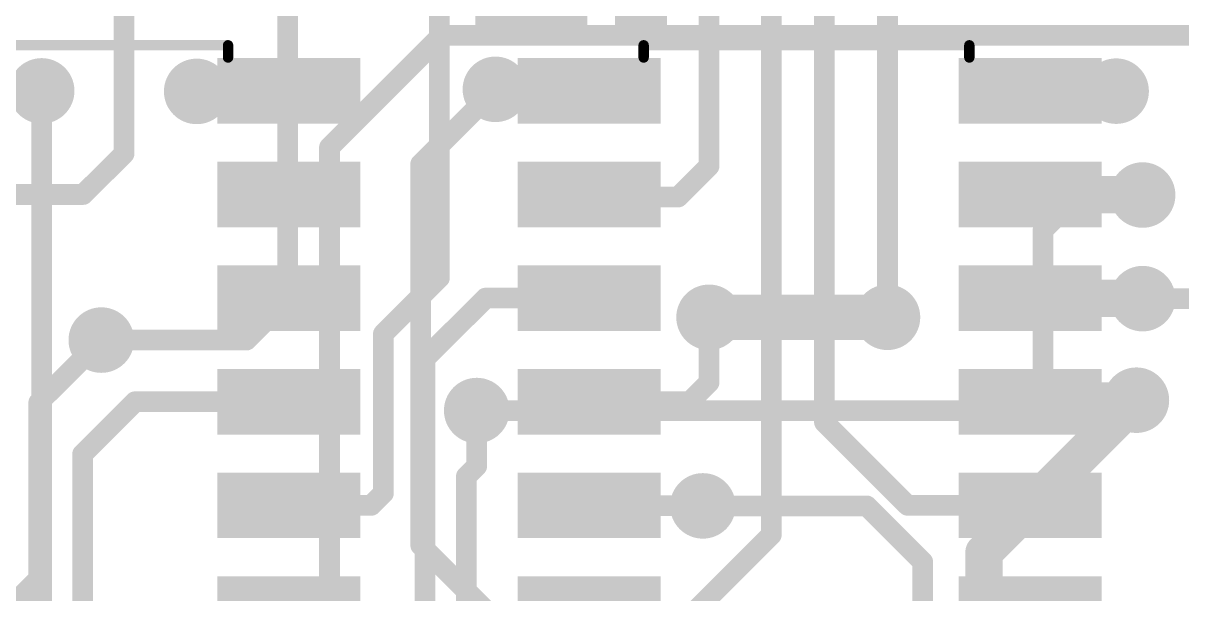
# Model space of a CAD drawing. Header units: millimetres. Extents: x -0.15 to 3.79, y -0.54 to 3.26.
# Drawn here: x 2.832 to 3.391, y 1.414 to 1.689 of the extents above; entities that cross this region are included whole.
import ezdxf

# ---------------------------------------------------------------- set-up
doc = ezdxf.new("R2010")
doc.units = ezdxf.units.MM
doc.header["$MEASUREMENT"] = 0
for name, color, linetype in [('BottomLayer', 5, 'Continuous'), ('BottomSolder', 6, 'Continuous'), ('TopLayer', 1, 'Continuous'), ('TopOverlay', 2, 'Continuous'), ('TopPaste', 8, 'Continuous'), ('TopSolder', 216, 'Continuous'), ('ViaHoleLayer', 16, 'Continuous')]:
    doc.layers.add(name, color=color, linetype=linetype)

# ---------------------------------------------------------------- blocks, each defined once
blk = doc.blocks.new('14_SOIC_49')
at = {"layer": 'TopLayer'}
for points in [[(-0.136811, 0.161811), (-0.0757874, 0.161811), (-0.0757874, 0.138189), (-0.136811, 0.138189)], [(0.0757874, 0.161811), (0.136811, 0.161811), (0.136811, 0.138189), (0.0757874, 0.138189)], [(-0.136811, 0.111811), (-0.0757874, 0.111811), (-0.0757874, 0.088189), (-0.136811, 0.088189)], [(0.0757874, 0.111811), (0.136811, 0.111811), (0.136811, 0.088189), (0.0757874, 0.088189)], [(-0.136811, 0.061811), (-0.0757874, 0.061811), (-0.0757874, 0.038189), (-0.136811, 0.038189)], [(0.0757874, 0.061811), (0.136811, 0.061811), (0.136811, 0.038189), (0.0757874, 0.038189)], [(-0.136811, 0.011811), (-0.0757874, 0.011811), (-0.0757874, -0.011811), (-0.136811, -0.011811)], [(0.0757874, 0.011811), (0.136811, 0.011811), (0.136811, -0.011811), (0.0757874, -0.011811)], [(-0.136811, -0.038189), (-0.0757874, -0.038189), (-0.0757874, -0.061811), (-0.136811, -0.061811)], [(0.0757874, -0.038189), (0.136811, -0.038189), (0.136811, -0.061811), (0.0757874, -0.061811)], [(-0.136811, -0.088189), (-0.0757874, -0.088189), (-0.0757874, -0.111811), (-0.136811, -0.111811)], [(0.0757874, -0.088189), (0.136811, -0.088189), (0.136811, -0.111811), (0.0757874, -0.111811)], [(-0.136811, -0.138189), (-0.0757874, -0.138189), (-0.0757874, -0.161811), (-0.136811, -0.161811)], [(0.0757874, -0.138189), (0.136811, -0.138189), (0.136811, -0.161811), (0.0757874, -0.161811)]]:
    blk.add_hatch(color=1, dxfattribs=at).paths.add_polyline_path(points)
at = {"layer": 'TopOverlay'}
blk.add_hatch(color=2, dxfattribs=at).paths.add_polyline_path([(-0.072, 0.142), (-0.061, 0.142), (-0.061, 0.16), (-0.072, 0.16)])
at = {"layer": 'TopPaste'}
for points in [[(-0.136811, 0.161811), (-0.0757874, 0.161811), (-0.0757874, 0.138189), (-0.136811, 0.138189)], [(0.0757874, 0.161811), (0.136811, 0.161811), (0.136811, 0.138189), (0.0757874, 0.138189)], [(-0.136811, 0.111811), (-0.0757874, 0.111811), (-0.0757874, 0.088189), (-0.136811, 0.088189)], [(0.0757874, 0.111811), (0.136811, 0.111811), (0.136811, 0.088189), (0.0757874, 0.088189)], [(-0.136811, 0.061811), (-0.0757874, 0.061811), (-0.0757874, 0.038189), (-0.136811, 0.038189)], [(0.0757874, 0.061811), (0.136811, 0.061811), (0.136811, 0.038189), (0.0757874, 0.038189)], [(-0.136811, 0.011811), (-0.0757874, 0.011811), (-0.0757874, -0.011811), (-0.136811, -0.011811)], [(0.0757874, 0.011811), (0.136811, 0.011811), (0.136811, -0.011811), (0.0757874, -0.011811)], [(-0.136811, -0.038189), (-0.0757874, -0.038189), (-0.0757874, -0.061811), (-0.136811, -0.061811)], [(0.0757874, -0.038189), (0.136811, -0.038189), (0.136811, -0.061811), (0.0757874, -0.061811)], [(-0.136811, -0.088189), (-0.0757874, -0.088189), (-0.0757874, -0.111811), (-0.136811, -0.111811)], [(0.0757874, -0.088189), (0.136811, -0.088189), (0.136811, -0.111811), (0.0757874, -0.111811)], [(-0.136811, -0.138189), (-0.0757874, -0.138189), (-0.0757874, -0.161811), (-0.136811, -0.161811)], [(0.0757874, -0.138189), (0.136811, -0.138189), (0.136811, -0.161811), (0.0757874, -0.161811)]]:
    blk.add_hatch(color=8, dxfattribs=at).paths.add_polyline_path(points)
at = {"layer": 'TopSolder'}
for points in [[(-0.140811, 0.165811), (-0.0717874, 0.165811), (-0.0717874, 0.134189), (-0.140811, 0.134189)], [(0.0717874, 0.165811), (0.140811, 0.165811), (0.140811, 0.134189), (0.0717874, 0.134189)], [(-0.140811, 0.115811), (-0.0717874, 0.115811), (-0.0717874, 0.084189), (-0.140811, 0.084189)], [(0.0717874, 0.115811), (0.140811, 0.115811), (0.140811, 0.084189), (0.0717874, 0.084189)], [(-0.140811, 0.065811), (-0.0717874, 0.065811), (-0.0717874, 0.034189), (-0.140811, 0.034189)], [(0.0717874, 0.065811), (0.140811, 0.065811), (0.140811, 0.034189), (0.0717874, 0.034189)], [(-0.140811, 0.015811), (-0.0717874, 0.015811), (-0.0717874, -0.015811), (-0.140811, -0.015811)], [(0.0717874, 0.015811), (0.140811, 0.015811), (0.140811, -0.015811), (0.0717874, -0.015811)], [(-0.140811, -0.034189), (-0.0717874, -0.034189), (-0.0717874, -0.065811), (-0.140811, -0.065811)], [(0.0717874, -0.034189), (0.140811, -0.034189), (0.140811, -0.065811), (0.0717874, -0.065811)], [(-0.140811, -0.084189), (-0.0717874, -0.084189), (-0.0717874, -0.115811), (-0.140811, -0.115811)], [(0.0717874, -0.084189), (0.140811, -0.084189), (0.140811, -0.115811), (0.0717874, -0.115811)], [(-0.140811, -0.134189), (-0.0717874, -0.134189), (-0.0717874, -0.165811), (-0.140811, -0.165811)], [(0.0717874, -0.134189), (0.140811, -0.134189), (0.140811, -0.165811), (0.0717874, -0.165811)]]:
    blk.add_hatch(color=216, dxfattribs=at).paths.add_polyline_path(points)
at = {"layer": 'TopOverlay'}
for points, const_width in [([(-0.077, 0.172), (-0.077, 0.1660945)], 0.005), ([(0.08, 0.172), (-0.077, 0.172)], 0.005), ([(0.08, 0.172), (0.08, 0.1660945)], 0.005), ([(-0.149, 0.155), (-0.149, 0.145)], 0.007874), ([(-0.144, 0.15), (-0.149, 0.155)], 0.007874), ([(-0.144, 0.15), (-0.149, 0.145)], 0.007874), ([(-0.077, -0.1660945), (-0.077, -0.172)], 0.005), ([(0.08, -0.1660945), (0.08, -0.172)], 0.005), ([(0.08, -0.172), (-0.077, -0.172)], 0.005)]:
    blk.add_lwpolyline(points, dxfattribs=dict(at, const_width=const_width))
for points, const_width in [([(-0.07825, 0.172, 1), (-0.07575, 0.172, 1)], 0.0025), ([(-0.07825, 0.172, 1), (-0.07575, 0.172, 1)], 0.0025), ([(0.07875, 0.172, 1), (0.08125, 0.172, 1)], 0.0025), ([(0.07875, 0.172, 1), (0.08125, 0.172, 1)], 0.0025), ([(-0.07825, 0.1660945, 1), (-0.07575, 0.1660945, 1)], 0.0025), ([(0.07875, 0.1660945, 1), (0.08125, 0.1660945, 1)], 0.0025), ([(-0.1509685, 0.155, 1), (-0.1470315, 0.155, 1)], 0.003937), ([(-0.1509685, 0.155, 1), (-0.1470315, 0.155, 1)], 0.003937), ([(-0.1459685, 0.15, 1), (-0.1420315, 0.15, 1)], 0.003937), ([(-0.1459685, 0.15, 1), (-0.1420315, 0.15, 1)], 0.003937), ([(-0.1509685, 0.145, 1), (-0.1470315, 0.145, 1)], 0.003937), ([(-0.1509685, 0.145, 1), (-0.1470315, 0.145, 1)], 0.003937), ([(-0.07825, -0.1660945, 1), (-0.07575, -0.1660945, 1)], 0.0025), ([(0.07875, -0.1660945, 1), (0.08125, -0.1660945, 1)], 0.0025), ([(-0.07825, -0.172, 1), (-0.07575, -0.172, 1)], 0.0025), ([(-0.07825, -0.172, 1), (-0.07575, -0.172, 1)], 0.0025), ([(0.07875, -0.172, 1), (0.08125, -0.172, 1)], 0.0025), ([(0.07875, -0.172, 1), (0.08125, -0.172, 1)], 0.0025)]:
    blk.add_lwpolyline(points, format="xyb", close=True, dxfattribs=dict(at, const_width=const_width))
blk = doc.blocks.new('14_SOIC_50')
at = {"layer": 'TopLayer'}
for points in [[(-0.136811, 0.161811), (-0.0757874, 0.161811), (-0.0757874, 0.138189), (-0.136811, 0.138189)], [(0.0757874, 0.161811), (0.136811, 0.161811), (0.136811, 0.138189), (0.0757874, 0.138189)], [(-0.136811, 0.111811), (-0.0757874, 0.111811), (-0.0757874, 0.088189), (-0.136811, 0.088189)], [(0.0757874, 0.111811), (0.136811, 0.111811), (0.136811, 0.088189), (0.0757874, 0.088189)], [(-0.136811, 0.061811), (-0.0757874, 0.061811), (-0.0757874, 0.038189), (-0.136811, 0.038189)], [(0.0757874, 0.061811), (0.136811, 0.061811), (0.136811, 0.038189), (0.0757874, 0.038189)], [(-0.136811, 0.011811), (-0.0757874, 0.011811), (-0.0757874, -0.011811), (-0.136811, -0.011811)], [(0.0757874, 0.011811), (0.136811, 0.011811), (0.136811, -0.011811), (0.0757874, -0.011811)], [(-0.136811, -0.038189), (-0.0757874, -0.038189), (-0.0757874, -0.061811), (-0.136811, -0.061811)], [(0.0757874, -0.038189), (0.136811, -0.038189), (0.136811, -0.061811), (0.0757874, -0.061811)], [(-0.136811, -0.088189), (-0.0757874, -0.088189), (-0.0757874, -0.111811), (-0.136811, -0.111811)], [(0.0757874, -0.088189), (0.136811, -0.088189), (0.136811, -0.111811), (0.0757874, -0.111811)], [(-0.136811, -0.138189), (-0.0757874, -0.138189), (-0.0757874, -0.161811), (-0.136811, -0.161811)], [(0.0757874, -0.138189), (0.136811, -0.138189), (0.136811, -0.161811), (0.0757874, -0.161811)]]:
    blk.add_hatch(color=1, dxfattribs=at).paths.add_polyline_path(points)
at = {"layer": 'TopOverlay'}
blk.add_hatch(color=2, dxfattribs=at).paths.add_polyline_path([(-0.072, 0.142), (-0.061, 0.142), (-0.061, 0.16), (-0.072, 0.16)])
at = {"layer": 'TopPaste'}
for points in [[(-0.136811, 0.161811), (-0.0757874, 0.161811), (-0.0757874, 0.138189), (-0.136811, 0.138189)], [(0.0757874, 0.161811), (0.136811, 0.161811), (0.136811, 0.138189), (0.0757874, 0.138189)], [(-0.136811, 0.111811), (-0.0757874, 0.111811), (-0.0757874, 0.088189), (-0.136811, 0.088189)], [(0.0757874, 0.111811), (0.136811, 0.111811), (0.136811, 0.088189), (0.0757874, 0.088189)], [(-0.136811, 0.061811), (-0.0757874, 0.061811), (-0.0757874, 0.038189), (-0.136811, 0.038189)], [(0.0757874, 0.061811), (0.136811, 0.061811), (0.136811, 0.038189), (0.0757874, 0.038189)], [(-0.136811, 0.011811), (-0.0757874, 0.011811), (-0.0757874, -0.011811), (-0.136811, -0.011811)], [(0.0757874, 0.011811), (0.136811, 0.011811), (0.136811, -0.011811), (0.0757874, -0.011811)], [(-0.136811, -0.038189), (-0.0757874, -0.038189), (-0.0757874, -0.061811), (-0.136811, -0.061811)], [(0.0757874, -0.038189), (0.136811, -0.038189), (0.136811, -0.061811), (0.0757874, -0.061811)], [(-0.136811, -0.088189), (-0.0757874, -0.088189), (-0.0757874, -0.111811), (-0.136811, -0.111811)], [(0.0757874, -0.088189), (0.136811, -0.088189), (0.136811, -0.111811), (0.0757874, -0.111811)], [(-0.136811, -0.138189), (-0.0757874, -0.138189), (-0.0757874, -0.161811), (-0.136811, -0.161811)], [(0.0757874, -0.138189), (0.136811, -0.138189), (0.136811, -0.161811), (0.0757874, -0.161811)]]:
    blk.add_hatch(color=8, dxfattribs=at).paths.add_polyline_path(points)
at = {"layer": 'TopSolder'}
for points in [[(-0.140811, 0.165811), (-0.0717874, 0.165811), (-0.0717874, 0.134189), (-0.140811, 0.134189)], [(0.0717874, 0.165811), (0.140811, 0.165811), (0.140811, 0.134189), (0.0717874, 0.134189)], [(-0.140811, 0.115811), (-0.0717874, 0.115811), (-0.0717874, 0.084189), (-0.140811, 0.084189)], [(0.0717874, 0.115811), (0.140811, 0.115811), (0.140811, 0.084189), (0.0717874, 0.084189)], [(-0.140811, 0.065811), (-0.0717874, 0.065811), (-0.0717874, 0.034189), (-0.140811, 0.034189)], [(0.0717874, 0.065811), (0.140811, 0.065811), (0.140811, 0.034189), (0.0717874, 0.034189)], [(-0.140811, 0.015811), (-0.0717874, 0.015811), (-0.0717874, -0.015811), (-0.140811, -0.015811)], [(0.0717874, 0.015811), (0.140811, 0.015811), (0.140811, -0.015811), (0.0717874, -0.015811)], [(-0.140811, -0.034189), (-0.0717874, -0.034189), (-0.0717874, -0.065811), (-0.140811, -0.065811)], [(0.0717874, -0.034189), (0.140811, -0.034189), (0.140811, -0.065811), (0.0717874, -0.065811)], [(-0.140811, -0.084189), (-0.0717874, -0.084189), (-0.0717874, -0.115811), (-0.140811, -0.115811)], [(0.0717874, -0.084189), (0.140811, -0.084189), (0.140811, -0.115811), (0.0717874, -0.115811)], [(-0.140811, -0.134189), (-0.0717874, -0.134189), (-0.0717874, -0.165811), (-0.140811, -0.165811)], [(0.0717874, -0.134189), (0.140811, -0.134189), (0.140811, -0.165811), (0.0717874, -0.165811)]]:
    blk.add_hatch(color=216, dxfattribs=at).paths.add_polyline_path(points)
at = {"layer": 'TopOverlay'}
for points, const_width in [([(0.08, 0.172), (-0.077, 0.172)], 0.005), ([(-0.077, 0.172), (-0.077, 0.1660945)], 0.005), ([(0.08, 0.172), (0.08, 0.1660945)], 0.005), ([(-0.144, 0.15), (-0.149, 0.155)], 0.007874), ([(-0.149, 0.155), (-0.149, 0.145)], 0.007874), ([(-0.144, 0.15), (-0.149, 0.145)], 0.007874), ([(-0.077, -0.1660945), (-0.077, -0.172)], 0.005), ([(0.08, -0.1660945), (0.08, -0.172)], 0.005), ([(0.08, -0.172), (-0.077, -0.172)], 0.005)]:
    blk.add_lwpolyline(points, dxfattribs=dict(at, const_width=const_width))
for points, const_width in [([(-0.07825, 0.172, 1), (-0.07575, 0.172, 1)], 0.0025), ([(-0.07825, 0.172, 1), (-0.07575, 0.172, 1)], 0.0025), ([(0.07875, 0.172, 1), (0.08125, 0.172, 1)], 0.0025), ([(0.07875, 0.172, 1), (0.08125, 0.172, 1)], 0.0025), ([(-0.07825, 0.1660945, 1), (-0.07575, 0.1660945, 1)], 0.0025), ([(0.07875, 0.1660945, 1), (0.08125, 0.1660945, 1)], 0.0025), ([(-0.1509685, 0.155, 1), (-0.1470315, 0.155, 1)], 0.003937), ([(-0.1509685, 0.155, 1), (-0.1470315, 0.155, 1)], 0.003937), ([(-0.1459685, 0.15, 1), (-0.1420315, 0.15, 1)], 0.003937), ([(-0.1459685, 0.15, 1), (-0.1420315, 0.15, 1)], 0.003937), ([(-0.1509685, 0.145, 1), (-0.1470315, 0.145, 1)], 0.003937), ([(-0.1509685, 0.145, 1), (-0.1470315, 0.145, 1)], 0.003937), ([(-0.07825, -0.1660945, 1), (-0.07575, -0.1660945, 1)], 0.0025), ([(0.07875, -0.1660945, 1), (0.08125, -0.1660945, 1)], 0.0025), ([(-0.07825, -0.172, 1), (-0.07575, -0.172, 1)], 0.0025), ([(-0.07825, -0.172, 1), (-0.07575, -0.172, 1)], 0.0025), ([(0.07875, -0.172, 1), (0.08125, -0.172, 1)], 0.0025), ([(0.07875, -0.172, 1), (0.08125, -0.172, 1)], 0.0025)]:
    blk.add_lwpolyline(points, format="xyb", close=True, dxfattribs=dict(at, const_width=const_width))

msp = doc.modelspace()

# ---------------------------------------------------------------- hatches: boundary and pattern name
at = {"layer": 'BottomLayer'}
h = msp.add_hatch(color=5, dxfattribs=at)
edge = h.paths.add_edge_path()
edge.add_arc((2.841252, 1.656252), 0.011811, 0, 360)
h = msp.add_hatch(color=5, dxfattribs=at)
edge = h.paths.add_edge_path()
edge.add_arc((2.916, 1.656), 0.011811, 0, 360)
h = msp.add_hatch(color=5, dxfattribs=at)
edge = h.paths.add_edge_path()
edge.add_arc((3.06, 1.657), 0.011811, 0, 360)
h = msp.add_hatch(color=5, dxfattribs=at)
edge = h.paths.add_edge_path()
edge.add_arc((3.3592283, 1.656126), 0.011811, 0, 360)
h = msp.add_hatch(color=5, dxfattribs=at)
edge = h.paths.add_edge_path()
edge.add_arc((3.372, 1.606), 0.011811, 0, 360)
h = msp.add_hatch(color=5, dxfattribs=at)
edge = h.paths.add_edge_path()
edge.add_arc((3.372, 1.556), 0.011811, 0, 360)
h = msp.add_hatch(color=5, dxfattribs=at)
edge = h.paths.add_edge_path()
edge.add_arc((3.163, 1.547), 0.011811, 0, 360)
h = msp.add_hatch(color=5, dxfattribs=at)
edge = h.paths.add_edge_path()
edge.add_arc((3.249, 1.547), 0.011811, 0, 360)
h = msp.add_hatch(color=5, dxfattribs=at)
edge = h.paths.add_edge_path()
edge.add_arc((2.87, 1.536), 0.011811, 0, 360)
h = msp.add_hatch(color=5, dxfattribs=at)
edge = h.paths.add_edge_path()
edge.add_arc((3.051, 1.502), 0.011811, 0, 360)
h = msp.add_hatch(color=5, dxfattribs=at)
edge = h.paths.add_edge_path()
edge.add_arc((3.369, 1.507), 0.011811, 0, 360)
h = msp.add_hatch(color=5, dxfattribs=at)
edge = h.paths.add_edge_path()
edge.add_arc((3.16, 1.456), 0.011811, 0, 360)
at = {"layer": 'BottomSolder'}
h = msp.add_hatch(color=6, dxfattribs=at)
edge = h.paths.add_edge_path()
edge.add_arc((2.841252, 1.656252), 0.015811, 0, 360)
h = msp.add_hatch(color=6, dxfattribs=at)
edge = h.paths.add_edge_path()
edge.add_arc((2.916, 1.656), 0.015811, 0, 360)
h = msp.add_hatch(color=6, dxfattribs=at)
edge = h.paths.add_edge_path()
edge.add_arc((3.06, 1.657), 0.015811, 0, 360)
h = msp.add_hatch(color=6, dxfattribs=at)
edge = h.paths.add_edge_path()
edge.add_arc((3.3592283, 1.656126), 0.015811, 0, 360)
h = msp.add_hatch(color=6, dxfattribs=at)
edge = h.paths.add_edge_path()
edge.add_arc((3.372, 1.606), 0.015811, 0, 360)
h = msp.add_hatch(color=6, dxfattribs=at)
edge = h.paths.add_edge_path()
edge.add_arc((3.372, 1.556), 0.015811, 0, 360)
h = msp.add_hatch(color=6, dxfattribs=at)
edge = h.paths.add_edge_path()
edge.add_arc((3.163, 1.547), 0.015811, 0, 360)
h = msp.add_hatch(color=6, dxfattribs=at)
edge = h.paths.add_edge_path()
edge.add_arc((3.249, 1.547), 0.015811, 0, 360)
h = msp.add_hatch(color=6, dxfattribs=at)
edge = h.paths.add_edge_path()
edge.add_arc((2.87, 1.536), 0.015811, 0, 360)
h = msp.add_hatch(color=6, dxfattribs=at)
edge = h.paths.add_edge_path()
edge.add_arc((3.369, 1.507), 0.015811, 0, 360)
h = msp.add_hatch(color=6, dxfattribs=at)
edge = h.paths.add_edge_path()
edge.add_arc((3.051, 1.502), 0.015811, 0, 360)
h = msp.add_hatch(color=6, dxfattribs=at)
edge = h.paths.add_edge_path()
edge.add_arc((3.16, 1.456), 0.015811, 0, 360)
at = {"layer": 'TopLayer'}
for points in [[(3.0502677, 1.683), (3.1042677, 1.683), (3.1042677, 1.7929172), (3.0502677, 1.7929172)], [(3.1176535, 1.683), (3.1426535, 1.683), (3.1426535, 1.7368188), (3.1176535, 1.7368188)]]:
    msp.add_hatch(color=1, dxfattribs=at).paths.add_polyline_path(points)
h = msp.add_hatch(color=1, dxfattribs=at)
edge = h.paths.add_edge_path()
edge.add_arc((2.841252, 1.656252), 0.011811, 0, 360)
h = msp.add_hatch(color=1, dxfattribs=at)
edge = h.paths.add_edge_path()
edge.add_arc((2.916, 1.656), 0.011811, 0, 360)
h = msp.add_hatch(color=1, dxfattribs=at)
edge = h.paths.add_edge_path()
edge.add_arc((3.06, 1.657), 0.011811, 0, 360)
h = msp.add_hatch(color=1, dxfattribs=at)
edge = h.paths.add_edge_path()
edge.add_arc((3.3592283, 1.656126), 0.011811, 0, 360)
h = msp.add_hatch(color=1, dxfattribs=at)
edge = h.paths.add_edge_path()
edge.add_arc((3.372, 1.606), 0.011811, 0, 360)
h = msp.add_hatch(color=1, dxfattribs=at)
edge = h.paths.add_edge_path()
edge.add_arc((3.372, 1.556), 0.011811, 0, 360)
h = msp.add_hatch(color=1, dxfattribs=at)
edge = h.paths.add_edge_path()
edge.add_arc((3.163, 1.547), 0.011811, 0, 360)
h = msp.add_hatch(color=1, dxfattribs=at)
edge = h.paths.add_edge_path()
edge.add_arc((3.249, 1.547), 0.011811, 0, 360)
h = msp.add_hatch(color=1, dxfattribs=at)
edge = h.paths.add_edge_path()
edge.add_arc((2.87, 1.536), 0.011811, 0, 360)
h = msp.add_hatch(color=1, dxfattribs=at)
edge = h.paths.add_edge_path()
edge.add_arc((3.051, 1.502), 0.011811, 0, 360)
h = msp.add_hatch(color=1, dxfattribs=at)
edge = h.paths.add_edge_path()
edge.add_arc((3.369, 1.507), 0.011811, 0, 360)
h = msp.add_hatch(color=1, dxfattribs=at)
edge = h.paths.add_edge_path()
edge.add_arc((3.16, 1.456), 0.011811, 0, 360)
at = {"layer": 'TopSolder'}
h = msp.add_hatch(color=216, dxfattribs=at)
edge = h.paths.add_edge_path()
edge.add_arc((2.841252, 1.656252), 0.015811, 0, 360)
h = msp.add_hatch(color=216, dxfattribs=at)
edge = h.paths.add_edge_path()
edge.add_arc((2.916, 1.656), 0.015811, 0, 360)
h = msp.add_hatch(color=216, dxfattribs=at)
edge = h.paths.add_edge_path()
edge.add_arc((3.06, 1.657), 0.015811, 0, 360)
h = msp.add_hatch(color=216, dxfattribs=at)
edge = h.paths.add_edge_path()
edge.add_arc((3.3592283, 1.656126), 0.015811, 0, 360)
h = msp.add_hatch(color=216, dxfattribs=at)
edge = h.paths.add_edge_path()
edge.add_arc((3.372, 1.606), 0.015811, 0, 360)
h = msp.add_hatch(color=216, dxfattribs=at)
edge = h.paths.add_edge_path()
edge.add_arc((3.372, 1.556), 0.015811, 0, 360)
h = msp.add_hatch(color=216, dxfattribs=at)
edge = h.paths.add_edge_path()
edge.add_arc((3.163, 1.547), 0.015811, 0, 360)
h = msp.add_hatch(color=216, dxfattribs=at)
edge = h.paths.add_edge_path()
edge.add_arc((3.249, 1.547), 0.015811, 0, 360)
h = msp.add_hatch(color=216, dxfattribs=at)
edge = h.paths.add_edge_path()
edge.add_arc((2.87, 1.536), 0.015811, 0, 360)
h = msp.add_hatch(color=216, dxfattribs=at)
edge = h.paths.add_edge_path()
edge.add_arc((3.369, 1.507), 0.015811, 0, 360)
h = msp.add_hatch(color=216, dxfattribs=at)
edge = h.paths.add_edge_path()
edge.add_arc((3.051, 1.502), 0.015811, 0, 360)
h = msp.add_hatch(color=216, dxfattribs=at)
edge = h.paths.add_edge_path()
edge.add_arc((3.16, 1.456), 0.015811, 0, 360)
at = {"layer": 'ViaHoleLayer'}
h = msp.add_hatch(color=16, dxfattribs=at)
edge = h.paths.add_edge_path()
edge.add_arc((2.841252, 1.656252), 0.0059055, 0, 360)
h = msp.add_hatch(color=16, dxfattribs=at)
edge = h.paths.add_edge_path()
edge.add_arc((2.916, 1.656), 0.0059055, 0, 360)
h = msp.add_hatch(color=16, dxfattribs=at)
edge = h.paths.add_edge_path()
edge.add_arc((3.06, 1.657), 0.0059055, 0, 360)
h = msp.add_hatch(color=16, dxfattribs=at)
edge = h.paths.add_edge_path()
edge.add_arc((3.3592283, 1.656126), 0.0059055, 0, 360)
h = msp.add_hatch(color=16, dxfattribs=at)
edge = h.paths.add_edge_path()
edge.add_arc((3.372, 1.606), 0.0059055, 0, 360)
h = msp.add_hatch(color=16, dxfattribs=at)
edge = h.paths.add_edge_path()
edge.add_arc((3.372, 1.556), 0.0059055, 0, 360)
h = msp.add_hatch(color=16, dxfattribs=at)
edge = h.paths.add_edge_path()
edge.add_arc((3.163, 1.547), 0.0059055, 0, 360)
h = msp.add_hatch(color=16, dxfattribs=at)
edge = h.paths.add_edge_path()
edge.add_arc((3.249, 1.547), 0.0059055, 0, 360)
h = msp.add_hatch(color=16, dxfattribs=at)
edge = h.paths.add_edge_path()
edge.add_arc((2.87, 1.536), 0.0059055, 0, 360)
h = msp.add_hatch(color=16, dxfattribs=at)
edge = h.paths.add_edge_path()
edge.add_arc((3.369, 1.507), 0.0059055, 0, 360)
h = msp.add_hatch(color=16, dxfattribs=at)
edge = h.paths.add_edge_path()
edge.add_arc((3.051, 1.502), 0.0059055, 0, 360)
h = msp.add_hatch(color=16, dxfattribs=at)
edge = h.paths.add_edge_path()
edge.add_arc((3.16, 1.456), 0.0059055, 0, 360)

# ---------------------------------------------------------------- linework, layer by layer
at = {"layer": 'BottomLayer'}
for points, const_width in [([(2.9598917, 1.5558917), (2.9598917, 1.8418917)], 0.01), ([(2.98, 1.629), (3.034, 1.683)], 0.01), ([(3.034, 1.683), (3.502, 1.683)], 0.01), ([(2.841252, 1.345748), (2.841252, 1.656252)], 0.01), ([(3.024, 1.621), (3.06, 1.657)], 0.01), ([(2.98, 1.317), (2.98, 1.629)], 0.01), ([(3.024, 1.437), (3.024, 1.621)], 0.01), ([(3.324, 1.589), (3.341, 1.606)], 0.01), ([(3.341, 1.606), (3.372, 1.606)], 0.01), ([(3.324, 1.519), (3.324, 1.589)], 0.01), ([(2.94, 1.536), (2.9598917, 1.5558917)], 0.01), ([(3.372, 1.556), (3.409, 1.556)], 0.01), ([(3.163, 1.547), (3.249, 1.547)], 0.022), ([(2.87, 1.536), (2.94, 1.536)], 0.01), ([(3.307, 1.502), (3.324, 1.519)], 0.01), ([(3.2955216, 1.4335216), (3.369, 1.507)], 0.018), ([(3.051, 1.502), (3.307, 1.502)], 0.01), ([(3.16, 1.456), (3.239, 1.456)], 0.01), ([(3.239, 1.456), (3.266, 1.429)], 0.01), ([(3.024, 1.437), (3.054748, 1.406252)], 0.01), ([(3.2955216, 0.8655216), (3.2955216, 1.4335216)], 0.018), ([(3.266, 1.1503089), (3.266, 1.429)], 0.01)]:
    msp.add_lwpolyline(points, dxfattribs=dict(at, const_width=const_width))
for points, const_width in [([(3.0315, 1.683, 1), (3.0365, 1.683, 1)], 0.005), ([(3.0315, 1.683, 1), (3.0365, 1.683, 1)], 0.005), ([(2.838752, 1.656252, 1), (2.843752, 1.656252, 1)], 0.005), ([(3.0575, 1.657, 1), (3.0625, 1.657, 1)], 0.005), ([(2.9775, 1.629, 1), (2.9825, 1.629, 1)], 0.005), ([(2.9775, 1.629, 1), (2.9825, 1.629, 1)], 0.005), ([(3.0215, 1.621, 1), (3.0265, 1.621, 1)], 0.005), ([(3.0215, 1.621, 1), (3.0265, 1.621, 1)], 0.005), ([(3.3385, 1.606, 1), (3.3435, 1.606, 1)], 0.005), ([(3.3385, 1.606, 1), (3.3435, 1.606, 1)], 0.005), ([(3.3695, 1.606, 1), (3.3745, 1.606, 1)], 0.005), ([(3.3215, 1.589, 1), (3.3265, 1.589, 1)], 0.005), ([(3.3215, 1.589, 1), (3.3265, 1.589, 1)], 0.005), ([(2.9573917, 1.5558917, 1), (2.9623917, 1.5558917, 1)], 0.005), ([(2.9573917, 1.5558917, 1), (2.9623917, 1.5558917, 1)], 0.005), ([(3.3695, 1.556, 1), (3.3745, 1.556, 1)], 0.005), ([(3.1575, 1.547, 1), (3.1685, 1.547, 1)], 0.011), ([(3.2435, 1.547, 1), (3.2545, 1.547, 1)], 0.011), ([(2.8675, 1.536, 1), (2.8725, 1.536, 1)], 0.005), ([(2.9375, 1.536, 1), (2.9425, 1.536, 1)], 0.005), ([(2.9375, 1.536, 1), (2.9425, 1.536, 1)], 0.005), ([(3.3215, 1.519, 1), (3.3265, 1.519, 1)], 0.005), ([(3.3215, 1.519, 1), (3.3265, 1.519, 1)], 0.005), ([(3.3645, 1.507, 1), (3.3735, 1.507, 1)], 0.009), ([(3.0485, 1.502, 1), (3.0535, 1.502, 1)], 0.005), ([(3.3045, 1.502, 1), (3.3095, 1.502, 1)], 0.005), ([(3.3045, 1.502, 1), (3.3095, 1.502, 1)], 0.005), ([(3.1575, 1.456, 1), (3.1625, 1.456, 1)], 0.005), ([(3.2365, 1.456, 1), (3.2415, 1.456, 1)], 0.005), ([(3.2365, 1.456, 1), (3.2415, 1.456, 1)], 0.005), ([(3.0215, 1.437, 1), (3.0265, 1.437, 1)], 0.005), ([(3.0215, 1.437, 1), (3.0265, 1.437, 1)], 0.005), ([(3.2910216, 1.4335216, 1), (3.3000216, 1.4335216, 1)], 0.009), ([(3.2910216, 1.4335216, 1), (3.3000216, 1.4335216, 1)], 0.009), ([(3.2635, 1.429, 1), (3.2685, 1.429, 1)], 0.005), ([(3.2635, 1.429, 1), (3.2685, 1.429, 1)], 0.005)]:
    msp.add_lwpolyline(points, format="xyb", close=True, dxfattribs=dict(at, const_width=const_width))
at = {"layer": 'TopLayer'}
for points, const_width in [([(3.218625, 1.496375), (3.218625, 1.8923751)], 0.01), ([(3.193, 1.442), (3.193, 1.865)], 0.01), ([(3.163, 1.62), (3.163, 1.854)], 0.01), ([(3.033, 1.566), (3.033, 1.808)], 0.01), ([(3.249, 1.547), (3.249, 1.7161421)], 0.01), ([(2.881, 1.626), (2.881, 1.713)], 0.01), ([(2.916, 1.656), (2.916126, 1.656126)], 0.022), ([(2.916126, 1.656126), (2.9602854, 1.656126)], 0.022), ([(2.9602854, 1.656126), (2.9604114, 1.656252)], 0.022), ([(3.3177657, 1.656252), (3.3591023, 1.656252)], 0.022), ([(3.3591023, 1.656252), (3.3592283, 1.656126)], 0.022), ([(2.747813, 1.656252), (2.841252, 1.656252)], 0.01), ([(3.06, 1.657), (3.060374, 1.656626)], 0.01), ([(3.060374, 1.656626), (3.1047933, 1.656626)], 0.01), ([(3.1047933, 1.656626), (3.1051673, 1.656252)], 0.01), ([(2.861252, 1.606252), (2.881, 1.626)], 0.01), ([(3.148, 1.605), (3.163, 1.62)], 0.01), ([(3.3178917, 1.606126), (3.371874, 1.606126)], 0.018), ([(2.747813, 1.606252), (2.861252, 1.606252)], 0.01), ([(3.1051673, 1.606252), (3.1064193, 1.605)], 0.01), ([(3.1064193, 1.605), (3.148, 1.605)], 0.01), ([(3.3177657, 1.606252), (3.3178917, 1.606126)], 0.01), ([(3.371874, 1.606126), (3.372, 1.606)], 0.01), ([(3.006, 1.539), (3.033, 1.566)], 0.01), ([(3.3178917, 1.556126), (3.371874, 1.556126)], 0.018), ([(3.026, 1.527), (3.055252, 1.556252)], 0.01), ([(3.055252, 1.556252), (3.1051673, 1.556252)], 0.01), ([(3.3177657, 1.556252), (3.3178917, 1.556126)], 0.01), ([(3.371874, 1.556126), (3.372, 1.556)], 0.01), ([(3.372, 1.556), (3.374, 1.556)], 0.01), ([(3.163, 1.5155481), (3.163, 1.547)], 0.01), ([(3.006, 1.4621099), (3.006, 1.539)], 0.01), ([(2.8398579, 1.5058579), (2.87, 1.536)], 0.01), ([(3.026, 1.072), (3.026, 1.527)], 0.01), ([(3.1537039, 1.506252), (3.163, 1.5155481)], 0.01), ([(3.3181397, 1.506626), (3.368626, 1.506626)], 0.018), ([(2.8398579, 1.4208579), (2.8398579, 1.5058579)], 0.01), ([(2.861, 1.481), (2.886252, 1.506252)], 0.01), ([(2.886252, 1.506252), (2.9604114, 1.506252)], 0.01), ([(3.1051673, 1.506252), (3.1537039, 1.506252)], 0.01), ([(3.3177657, 1.506252), (3.3181397, 1.506626)], 0.01), ([(3.368626, 1.506626), (3.369, 1.507)], 0.01), ([(3.051, 1.4751888), (3.051, 1.502)], 0.01), ([(3.218625, 1.496375), (3.258748, 1.456252)], 0.01), ([(2.861, 0.899), (2.861, 1.481)], 0.01), ([(3.046, 1.4701888), (3.051, 1.4751888)], 0.01), ([(3.046, 0.973), (3.046, 1.4701888)], 0.01), ([(3.0001421, 1.456252), (3.006, 1.4621099)], 0.01), ([(2.9604114, 1.456252), (3.0001421, 1.456252)], 0.01), ([(3.1051673, 1.456252), (3.1052933, 1.456126)], 0.01), ([(3.1052933, 1.456126), (3.159874, 1.456126)], 0.01), ([(3.159874, 1.456126), (3.16, 1.456)], 0.01), ([(3.258748, 1.456252), (3.3177657, 1.456252)], 0.01), ([(3.157252, 1.406252), (3.193, 1.442)], 0.01), ([(2.825252, 1.406252), (2.8398579, 1.4208579)], 0.01)]:
    msp.add_lwpolyline(points, dxfattribs=dict(at, const_width=const_width))
for points, const_width in [([(2.9105, 1.656, 1), (2.9215, 1.656, 1)], 0.011), ([(2.910626, 1.656126, 1), (2.921626, 1.656126, 1)], 0.011), ([(2.910626, 1.656126, 1), (2.921626, 1.656126, 1)], 0.011), ([(2.9547854, 1.656126, 1), (2.9657854, 1.656126, 1)], 0.011), ([(2.9547854, 1.656126, 1), (2.9657854, 1.656126, 1)], 0.011), ([(2.9549114, 1.656252, 1), (2.9659114, 1.656252, 1)], 0.011), ([(3.3122657, 1.656252, 1), (3.3232657, 1.656252, 1)], 0.011), ([(3.3536023, 1.656252, 1), (3.3646023, 1.656252, 1)], 0.011), ([(3.3536023, 1.656252, 1), (3.3646023, 1.656252, 1)], 0.011), ([(3.3537283, 1.656126, 1), (3.3647283, 1.656126, 1)], 0.011), ([(2.838752, 1.656252, 1), (2.843752, 1.656252, 1)], 0.005), ([(3.0575, 1.657, 1), (3.0625, 1.657, 1)], 0.005), ([(3.057874, 1.656626, 1), (3.062874, 1.656626, 1)], 0.005), ([(3.057874, 1.656626, 1), (3.062874, 1.656626, 1)], 0.005), ([(3.1022933, 1.656626, 1), (3.1072933, 1.656626, 1)], 0.005), ([(3.1022933, 1.656626, 1), (3.1072933, 1.656626, 1)], 0.005), ([(3.1026673, 1.656252, 1), (3.1076673, 1.656252, 1)], 0.005), ([(2.8785, 1.626, 1), (2.8835, 1.626, 1)], 0.005), ([(2.8785, 1.626, 1), (2.8835, 1.626, 1)], 0.005), ([(3.1605, 1.62, 1), (3.1655, 1.62, 1)], 0.005), ([(3.1605, 1.62, 1), (3.1655, 1.62, 1)], 0.005), ([(3.3133917, 1.606126, 1), (3.3223917, 1.606126, 1)], 0.009), ([(3.367374, 1.606126, 1), (3.376374, 1.606126, 1)], 0.009), ([(2.858752, 1.606252, 1), (2.863752, 1.606252, 1)], 0.005), ([(2.858752, 1.606252, 1), (2.863752, 1.606252, 1)], 0.005), ([(3.1026673, 1.606252, 1), (3.1076673, 1.606252, 1)], 0.005), ([(3.1039193, 1.605, 1), (3.1089193, 1.605, 1)], 0.005), ([(3.1039193, 1.605, 1), (3.1089193, 1.605, 1)], 0.005), ([(3.1455, 1.605, 1), (3.1505, 1.605, 1)], 0.005), ([(3.1455, 1.605, 1), (3.1505, 1.605, 1)], 0.005), ([(3.3152657, 1.606252, 1), (3.3202657, 1.606252, 1)], 0.005), ([(3.3153917, 1.606126, 1), (3.3203917, 1.606126, 1)], 0.005), ([(3.369374, 1.606126, 1), (3.374374, 1.606126, 1)], 0.005), ([(3.3695, 1.606, 1), (3.3745, 1.606, 1)], 0.005), ([(3.0305, 1.566, 1), (3.0355, 1.566, 1)], 0.005), ([(3.0305, 1.566, 1), (3.0355, 1.566, 1)], 0.005), ([(3.3133917, 1.556126, 1), (3.3223917, 1.556126, 1)], 0.009), ([(3.367374, 1.556126, 1), (3.376374, 1.556126, 1)], 0.009), ([(3.052752, 1.556252, 1), (3.057752, 1.556252, 1)], 0.005), ([(3.052752, 1.556252, 1), (3.057752, 1.556252, 1)], 0.005), ([(3.1026673, 1.556252, 1), (3.1076673, 1.556252, 1)], 0.005), ([(3.3152657, 1.556252, 1), (3.3202657, 1.556252, 1)], 0.005), ([(3.3153917, 1.556126, 1), (3.3203917, 1.556126, 1)], 0.005), ([(3.369374, 1.556126, 1), (3.374374, 1.556126, 1)], 0.005), ([(3.3695, 1.556, 1), (3.3745, 1.556, 1)], 0.005), ([(3.3695, 1.556, 1), (3.3745, 1.556, 1)], 0.005), ([(3.3715, 1.556, 1), (3.3765, 1.556, 1)], 0.005), ([(3.1605, 1.547, 1), (3.1655, 1.547, 1)], 0.005), ([(3.2465, 1.547, 1), (3.2515, 1.547, 1)], 0.005), ([(3.0035, 1.539, 1), (3.0085, 1.539, 1)], 0.005), ([(3.0035, 1.539, 1), (3.0085, 1.539, 1)], 0.005), ([(2.8675, 1.536, 1), (2.8725, 1.536, 1)], 0.005), ([(3.0235, 1.527, 1), (3.0285, 1.527, 1)], 0.005), ([(3.0235, 1.527, 1), (3.0285, 1.527, 1)], 0.005), ([(3.1605, 1.5155481, 1), (3.1655, 1.5155481, 1)], 0.005), ([(3.1605, 1.5155481, 1), (3.1655, 1.5155481, 1)], 0.005), ([(3.3136397, 1.506626, 1), (3.3226397, 1.506626, 1)], 0.009), ([(3.364126, 1.506626, 1), (3.373126, 1.506626, 1)], 0.009), ([(2.8373579, 1.5058579, 1), (2.8423579, 1.5058579, 1)], 0.005), ([(2.8373579, 1.5058579, 1), (2.8423579, 1.5058579, 1)], 0.005), ([(2.883752, 1.506252, 1), (2.888752, 1.506252, 1)], 0.005), ([(2.883752, 1.506252, 1), (2.888752, 1.506252, 1)], 0.005), ([(2.9579114, 1.506252, 1), (2.9629114, 1.506252, 1)], 0.005), ([(3.1026673, 1.506252, 1), (3.1076673, 1.506252, 1)], 0.005), ([(3.1512039, 1.506252, 1), (3.1562039, 1.506252, 1)], 0.005), ([(3.1512039, 1.506252, 1), (3.1562039, 1.506252, 1)], 0.005), ([(3.3152657, 1.506252, 1), (3.3202657, 1.506252, 1)], 0.005), ([(3.3156397, 1.506626, 1), (3.3206397, 1.506626, 1)], 0.005), ([(3.366126, 1.506626, 1), (3.371126, 1.506626, 1)], 0.005), ([(3.3665, 1.507, 1), (3.3715, 1.507, 1)], 0.005), ([(3.0485, 1.502, 1), (3.0535, 1.502, 1)], 0.005), ([(3.216125, 1.496375, 1), (3.221125, 1.496375, 1)], 0.005), ([(3.216125, 1.496375, 1), (3.221125, 1.496375, 1)], 0.005), ([(2.8585, 1.481, 1), (2.8635, 1.481, 1)], 0.005), ([(2.8585, 1.481, 1), (2.8635, 1.481, 1)], 0.005), ([(3.0435, 1.4701888, 1), (3.0485, 1.4701888, 1)], 0.005), ([(3.0435, 1.4701888, 1), (3.0485, 1.4701888, 1)], 0.005), ([(3.0485, 1.4751888, 1), (3.0535, 1.4751888, 1)], 0.005), ([(3.0485, 1.4751888, 1), (3.0535, 1.4751888, 1)], 0.005), ([(3.0035, 1.4621099, 1), (3.0085, 1.4621099, 1)], 0.005), ([(3.0035, 1.4621099, 1), (3.0085, 1.4621099, 1)], 0.005), ([(2.9579114, 1.456252, 1), (2.9629114, 1.456252, 1)], 0.005), ([(2.9976421, 1.456252, 1), (3.0026421, 1.456252, 1)], 0.005), ([(2.9976421, 1.456252, 1), (3.0026421, 1.456252, 1)], 0.005), ([(3.1026673, 1.456252, 1), (3.1076673, 1.456252, 1)], 0.005), ([(3.1027933, 1.456126, 1), (3.1077933, 1.456126, 1)], 0.005), ([(3.1027933, 1.456126, 1), (3.1077933, 1.456126, 1)], 0.005), ([(3.157374, 1.456126, 1), (3.162374, 1.456126, 1)], 0.005), ([(3.157374, 1.456126, 1), (3.162374, 1.456126, 1)], 0.005), ([(3.1575, 1.456, 1), (3.1625, 1.456, 1)], 0.005), ([(3.256248, 1.456252, 1), (3.261248, 1.456252, 1)], 0.005), ([(3.256248, 1.456252, 1), (3.261248, 1.456252, 1)], 0.005), ([(3.3152657, 1.456252, 1), (3.3202657, 1.456252, 1)], 0.005), ([(3.1905, 1.442, 1), (3.1955, 1.442, 1)], 0.005), ([(3.1905, 1.442, 1), (3.1955, 1.442, 1)], 0.005), ([(2.8373579, 1.4208579, 1), (2.8423579, 1.4208579, 1)], 0.005), ([(2.8373579, 1.4208579, 1), (2.8423579, 1.4208579, 1)], 0.005)]:
    msp.add_lwpolyline(points, format="xyb", close=True, dxfattribs=dict(at, const_width=const_width))

# ---------------------------------------------------------------- block references
at = {"rotation": 180}
for name, p in [('14_SOIC_50', (2.8541122, 1.506252)), ('14_SOIC_49', (3.2114665, 1.506252))]:
    msp.add_blockref(name, p, dxfattribs=at)

doc.saveas('drawing.dxf')
